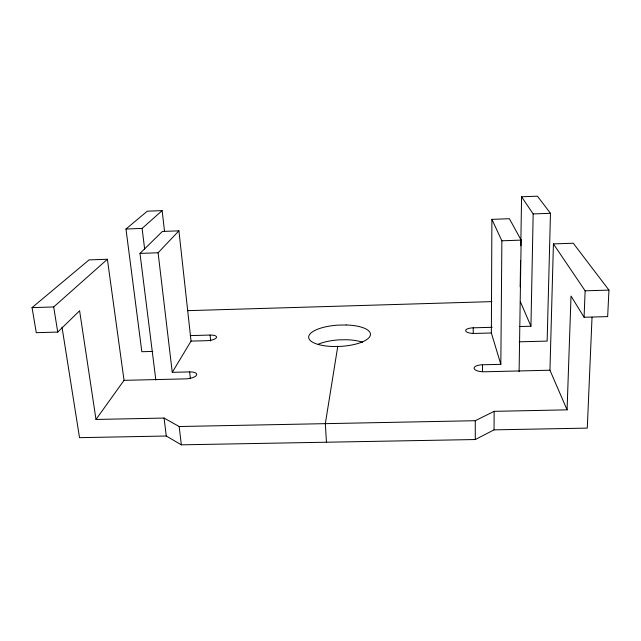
<?xml version="1.0" encoding="UTF-8"?>
<svg xmlns="http://www.w3.org/2000/svg" width="641" height="641" viewBox="0 0 641 641"><rect width="100%" height="100%" fill="white"/><g stroke="black" fill="none" stroke-linecap="round" stroke-linejoin="round"><path stroke-width="0.96" d="M482.481 371.66L482.489 364.777L500.829 364.336L501.871 240.792L491.895 219.366L509.395 218.717L521.149 240.119L519.106 371.684M500.829 364.336L491.359 332.983L491.895 219.366M62.017 327.15L79.516 437.659L166.283 436.024L181.331 444.83L475.293 439.534L494.043 429.863L494.155 411.338L567.077 409.847L571.019 296.038L584.071 317.263L607.66 316.598L608.95 290.093L573.262 243.227L553.423 243.909L549.954 370.218L567.077 409.847M520.172 286.791L520.572 260.783M520.804 245.783L521.566 196.779L537.43 196.17L550.475 213.301L547.15 341.092L519.186 341.821M520.003 326.525L530.948 326.229L533.168 213.942L521.566 196.779M584.071 317.263L585.129 290.814L553.423 243.909M592.028 317.335L587.284 428.108L494.043 429.863M337.759 346.412L325.332 423.653L326.453 442.218M494.155 411.338L475.269 420.712L179.168 426.521L164.064 418.06L95.998 419.454L124.042 380.337L185.786 378.871A9.054 3.333 -7 0 0 196.515 375.177A9.054 3.333 -7 0 0 189.648 371.908L172.261 372.333L191.042 341.108L178.919 230.84L162.381 231.449L139.986 253.403L155.843 380.049M139.986 253.403L158.095 252.77L178.919 230.84M124.042 380.337L107.384 259.26L89.075 259.893L32.05 307.616L36.273 332.687L57.73 332.078L79.612 310.765L95.998 419.454M32.05 307.616L53.7 306.959L107.384 259.26M152.79 351.428L141.829 351.717L125.973 229.013L142.102 228.42L162.141 210.617L164.553 231.505M125.973 229.013L147.27 211.193L162.141 210.617M533.168 213.942L550.475 213.301M501.871 240.792L521.149 240.119M585.129 290.814L608.95 290.093M187.725 310.661L491.935 301.623M190.209 335.604L210.08 335.059A8.101 2.7 -6 0 1 216.442 337.647A8.101 2.7 -6 0 1 206.963 340.675L191.042 341.108M491.359 332.983L474.628 333.44A8.309 2.82 0.1 0 1 465.654 330.852A8.309 2.82 0.1 0 1 473.226 327.815L492.136 327.295M549.954 370.218L484.243 371.78A9.286 3.509 0.8 0 1 474.124 368.503A9.286 3.509 0.8 0 1 482.489 364.777M520.348 301.695L530.948 326.229M53.7 306.959L57.73 332.078M142.102 228.42L144.674 249.253M164.064 418.06L166.283 436.024M179.168 426.521L181.331 444.83M158.095 252.77L172.261 372.333M189.648 371.908L190.393 378.607M210.08 335.059L210.689 340.988M473.226 327.815L473.234 333.52M475.269 420.712L475.293 439.534M318.232 344.217A30.768 11.121 -3 0 1 339.097 339.858L346.845 339.746A30.768 11.121 -3 0 1 362.55 342.206M346.1 324.979L338.312 325.107A30.952 10.689 -3 0 0 308.786 336.164A30.952 10.689 -3 0 0 332.543 346.485L340.836 346.372A30.952 10.689 -3 0 0 370.354 335.227A30.952 10.689 -3 0 0 346.1 324.979"/></g></svg>
